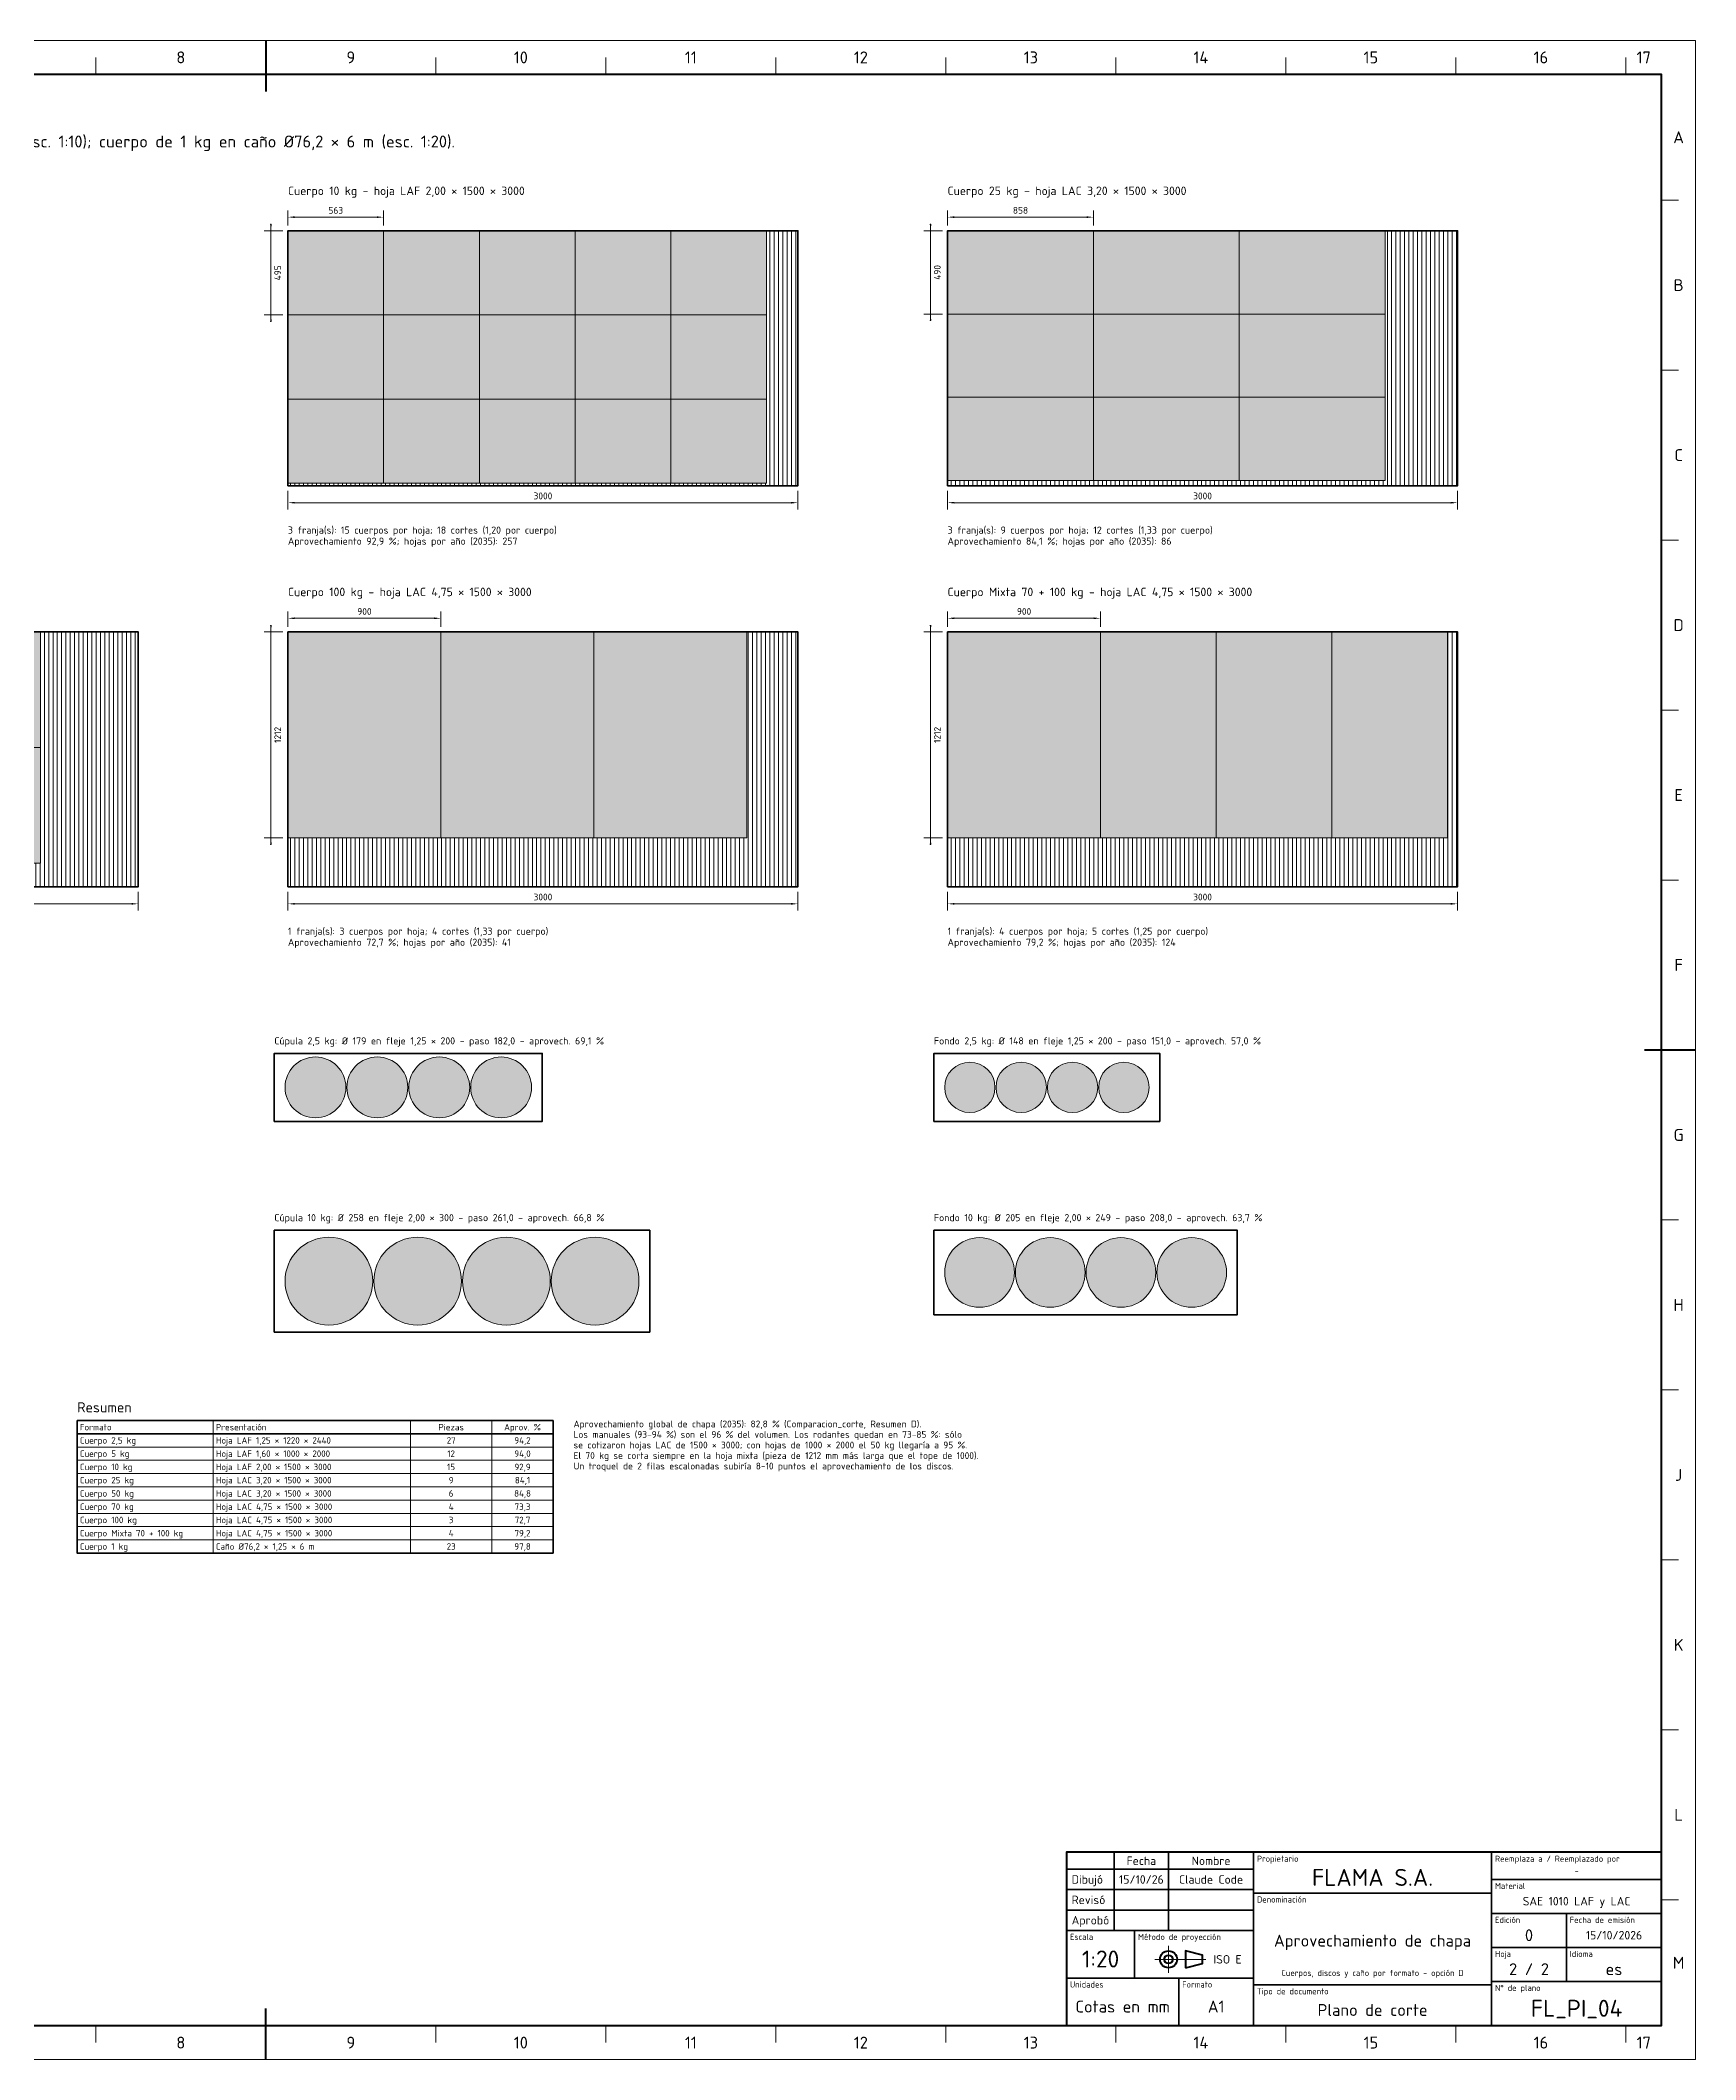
# Model space of a CAD drawing. Header units: millimetres. Extents: x 0 to 2430, y 0 to 841.
# Drawn here: x 1943 to 2430, y 0 to 594 of the extents above; entities that cross this region are included whole.
import ezdxf
from ezdxf.enums import TextEntityAlignment as Align

# ---------------------------------------------------------------- set-up
doc = ezdxf.new("R2010")
doc.units = ezdxf.units.MM
doc.linetypes.add('IRAM-F-TRAZO-PUNTO', pattern=[20, 15, -2, 1, -2])
for name, color, linetype, lineweight in [('01-VISIBLE', 7, 'CONTINUOUS', 70), ('03-EJE', 1, 'IRAM-F-TRAZO-PUNTO', 18), ('06-TEXTO', 7, 'CONTINUOUS', 25), ('07-RECUADRO', 7, 'CONTINUOUS', 70), ('08-FINA', 5, 'CONTINUOUS', 18), ('10-ROTULO', 7, 'CONTINUOUS', 35), ('11-TEXTO-ROTULO', 7, 'CONTINUOUS', 25), ('A-COTA', 7, 'CONTINUOUS', 18), ('A-EQUIPO-FINO', 8, 'CONTINUOUS', 13), ('A-RELLENO', 9, 'CONTINUOUS', 13), ('A-TEXTO', 7, 'CONTINUOUS', 18)]:
    doc.layers.add(name, color=color, linetype=linetype, lineweight=lineweight)
doc.layers.add('A-EQUIPO', color=30, linetype='CONTINUOUS', lineweight=35, true_color=0xe67800)
doc.styles.add('ISO3098', font='isocpeur.ttf')
doc.dimstyles.new('FLAMA-IRAM', dxfattribs={"dimtxt": 3.5, "dimasz": 3.5, "dimexe": 2, "dimexo": 1.5, "dimgap": 1, "dimtad": 1, "dimdec": 1, "dimtxsty": 'ISO3098', "dimblk": 'IRAM_FLECHA', "dimblk1": 'IRAM_FLECHA', "dimblk2": 'IRAM_FLECHA', "dimcen": 2.5, "dimclrd": 3, "dimclre": 3, "dimclrt": 3, "dimazin": 3, "dimtfac": 1, "dimtmove": 0, "dimatfit": 3, "dimlwd": 18, "dimlwe": 18})

# ---------------------------------------------------------------- blocks, each defined once
blk = doc.blocks.new('IRAM_FLECHA')
blk.add_solid([(0, 0), (-1, 0.125), (-1, -0.125)])

msp = doc.modelspace()

# ---------------------------------------------------------------- hatches: boundary and pattern name
at = {"layer": 'A-RELLENO', "true_color": 0xfdd6aa}
h = msp.add_hatch(color=7, dxfattribs=at)
h.dxf.hatch_style = 1
h.paths.add_polyline_path([(2016, 513.25), (2044.15, 513.25), (2044.15, 538), (2016, 538)])
h = msp.add_hatch(color=7, dxfattribs=at)
h.dxf.hatch_style = 1
h.paths.add_polyline_path([(2044.15, 513.25), (2072.3, 513.25), (2072.3, 538), (2044.15, 538)])
h = msp.add_hatch(color=7, dxfattribs=at)
h.dxf.hatch_style = 1
h.paths.add_polyline_path([(2072.3, 513.25), (2100.45, 513.25), (2100.45, 538), (2072.3, 538)])
h = msp.add_hatch(color=7, dxfattribs=at)
h.dxf.hatch_style = 1
h.paths.add_polyline_path([(2100.45, 513.25), (2128.6, 513.25), (2128.6, 538), (2100.45, 538)])
h = msp.add_hatch(color=7, dxfattribs=at)
h.dxf.hatch_style = 1
h.paths.add_polyline_path([(2128.6, 513.25), (2156.75, 513.25), (2156.75, 538), (2128.6, 538)])
at = {"layer": 'A-RELLENO'}
h = msp.add_hatch(dxfattribs=at)
h.set_pattern_fill('ANSI31', scale=0.4, angle=45)
h.paths.add_polyline_path([(2156.75, 463.75), (2166, 463.75), (2166, 538), (2156.75, 538)])
at = {"layer": 'A-RELLENO', "true_color": 0xfdd6aa}
h = msp.add_hatch(color=7, dxfattribs=at)
h.dxf.hatch_style = 1
h.paths.add_polyline_path([(2210, 513.5), (2252.9, 513.5), (2252.9, 538), (2210, 538)])
h = msp.add_hatch(color=7, dxfattribs=at)
h.dxf.hatch_style = 1
h.paths.add_polyline_path([(2252.9, 513.5), (2295.8, 513.5), (2295.8, 538), (2252.9, 538)])
h = msp.add_hatch(color=7, dxfattribs=at)
h.dxf.hatch_style = 1
h.paths.add_polyline_path([(2295.8, 513.5), (2338.7, 513.5), (2338.7, 538), (2295.8, 538)])
at = {"layer": 'A-RELLENO'}
h = msp.add_hatch(dxfattribs=at)
h.set_pattern_fill('ANSI31', scale=0.4, angle=45)
h.paths.add_polyline_path([(2338.7, 464.5), (2360, 464.5), (2360, 538), (2338.7, 538)])
at = {"layer": 'A-RELLENO', "true_color": 0xfdd6aa}
h = msp.add_hatch(color=7, dxfattribs=at)
h.dxf.hatch_style = 1
h.paths.add_polyline_path([(2016, 488.5), (2044.15, 488.5), (2044.15, 513.25), (2016, 513.25)])
h = msp.add_hatch(color=7, dxfattribs=at)
h.dxf.hatch_style = 1
h.paths.add_polyline_path([(2044.15, 488.5), (2072.3, 488.5), (2072.3, 513.25), (2044.15, 513.25)])
h = msp.add_hatch(color=7, dxfattribs=at)
h.dxf.hatch_style = 1
h.paths.add_polyline_path([(2072.3, 488.5), (2100.45, 488.5), (2100.45, 513.25), (2072.3, 513.25)])
h = msp.add_hatch(color=7, dxfattribs=at)
h.dxf.hatch_style = 1
h.paths.add_polyline_path([(2100.45, 488.5), (2128.6, 488.5), (2128.6, 513.25), (2100.45, 513.25)])
h = msp.add_hatch(color=7, dxfattribs=at)
h.dxf.hatch_style = 1
h.paths.add_polyline_path([(2128.6, 488.5), (2156.75, 488.5), (2156.75, 513.25), (2128.6, 513.25)])
h = msp.add_hatch(color=7, dxfattribs=at)
h.dxf.hatch_style = 1
h.paths.add_polyline_path([(2210, 489), (2252.9, 489), (2252.9, 513.5), (2210, 513.5)])
h = msp.add_hatch(color=7, dxfattribs=at)
h.dxf.hatch_style = 1
h.paths.add_polyline_path([(2252.9, 489), (2295.8, 489), (2295.8, 513.5), (2252.9, 513.5)])
h = msp.add_hatch(color=7, dxfattribs=at)
h.dxf.hatch_style = 1
h.paths.add_polyline_path([(2295.8, 489), (2338.7, 489), (2338.7, 513.5), (2295.8, 513.5)])
h = msp.add_hatch(color=7, dxfattribs=at)
h.dxf.hatch_style = 1
h.paths.add_polyline_path([(2016, 463.75), (2044.15, 463.75), (2044.15, 488.5), (2016, 488.5)])
h = msp.add_hatch(color=7, dxfattribs=at)
h.dxf.hatch_style = 1
h.paths.add_polyline_path([(2044.15, 463.75), (2072.3, 463.75), (2072.3, 488.5), (2044.15, 488.5)])
h = msp.add_hatch(color=7, dxfattribs=at)
h.dxf.hatch_style = 1
h.paths.add_polyline_path([(2072.3, 463.75), (2100.45, 463.75), (2100.45, 488.5), (2072.3, 488.5)])
h = msp.add_hatch(color=7, dxfattribs=at)
h.dxf.hatch_style = 1
h.paths.add_polyline_path([(2100.45, 463.75), (2128.6, 463.75), (2128.6, 488.5), (2100.45, 488.5)])
h = msp.add_hatch(color=7, dxfattribs=at)
h.dxf.hatch_style = 1
h.paths.add_polyline_path([(2128.6, 463.75), (2156.75, 463.75), (2156.75, 488.5), (2128.6, 488.5)])
h = msp.add_hatch(color=7, dxfattribs=at)
h.dxf.hatch_style = 1
h.paths.add_polyline_path([(2210, 464.5), (2252.9, 464.5), (2252.9, 489), (2210, 489)])
h = msp.add_hatch(color=7, dxfattribs=at)
h.dxf.hatch_style = 1
h.paths.add_polyline_path([(2252.9, 464.5), (2295.8, 464.5), (2295.8, 489), (2252.9, 489)])
h = msp.add_hatch(color=7, dxfattribs=at)
h.dxf.hatch_style = 1
h.paths.add_polyline_path([(2295.8, 464.5), (2338.7, 464.5), (2338.7, 489), (2295.8, 489)])
at = {"layer": 'A-RELLENO'}
h = msp.add_hatch(dxfattribs=at)
h.set_pattern_fill('ANSI31', scale=0.4, angle=45)
h.paths.add_polyline_path([(2016, 463), (2166, 463), (2166, 463.75), (2016, 463.75)])
h = msp.add_hatch(dxfattribs=at)
h.set_pattern_fill('ANSI31', scale=0.4, angle=45)
h.paths.add_polyline_path([(2210, 463), (2360, 463), (2360, 464.5), (2210, 464.5)])
at = {"layer": 'A-RELLENO', "true_color": 0xfdd6aa}
h = msp.add_hatch(color=7, dxfattribs=at)
h.dxf.hatch_style = 1
h.paths.add_polyline_path([(1882.6, 386), (1943.2, 386), (1943.2, 420), (1882.6, 420)])
at = {"layer": 'A-RELLENO'}
h = msp.add_hatch(dxfattribs=at)
h.set_pattern_fill('ANSI31', scale=0.4, angle=45)
h.paths.add_polyline_path([(1943.2, 352), (1972, 352), (1972, 420), (1943.2, 420)])
at = {"layer": 'A-RELLENO', "true_color": 0xfdd6aa}
h = msp.add_hatch(color=7, dxfattribs=at)
h.dxf.hatch_style = 1
h.paths.add_polyline_path([(2016, 359.4), (2061, 359.4), (2061, 420), (2016, 420)])
h = msp.add_hatch(color=7, dxfattribs=at)
h.dxf.hatch_style = 1
h.paths.add_polyline_path([(2061, 359.4), (2106, 359.4), (2106, 420), (2061, 420)])
h = msp.add_hatch(color=7, dxfattribs=at)
h.dxf.hatch_style = 1
h.paths.add_polyline_path([(2106, 359.4), (2151, 359.4), (2151, 420), (2106, 420)])
at = {"layer": 'A-RELLENO'}
h = msp.add_hatch(dxfattribs=at)
h.set_pattern_fill('ANSI31', scale=0.4, angle=45)
h.paths.add_polyline_path([(2151, 359.4), (2166, 359.4), (2166, 420), (2151, 420)])
at = {"layer": 'A-RELLENO', "true_color": 0xfdd6aa}
h = msp.add_hatch(color=7, dxfattribs=at)
h.dxf.hatch_style = 1
h.paths.add_polyline_path([(2210, 359.4), (2255, 359.4), (2255, 420), (2210, 420)])
h = msp.add_hatch(color=7, dxfattribs=at)
h.dxf.hatch_style = 1
h.paths.add_polyline_path([(2255, 359.4), (2289, 359.4), (2289, 420), (2255, 420)])
h = msp.add_hatch(color=7, dxfattribs=at)
h.dxf.hatch_style = 1
h.paths.add_polyline_path([(2289, 359.4), (2323, 359.4), (2323, 420), (2289, 420)])
h = msp.add_hatch(color=7, dxfattribs=at)
h.dxf.hatch_style = 1
h.paths.add_polyline_path([(2323, 359.4), (2357, 359.4), (2357, 420), (2323, 420)])
at = {"layer": 'A-RELLENO'}
h = msp.add_hatch(dxfattribs=at)
h.set_pattern_fill('ANSI31', scale=0.4, angle=45)
h.paths.add_polyline_path([(2357, 359.4), (2360, 359.4), (2360, 420), (2357, 420)])
at = {"layer": 'A-RELLENO', "true_color": 0xfdd6aa}
h = msp.add_hatch(color=7, dxfattribs=at)
h.dxf.hatch_style = 1
h.paths.add_polyline_path([(1882.6, 352), (1943.2, 352), (1943.2, 386), (1882.6, 386)])
at = {"layer": 'A-RELLENO'}
h = msp.add_hatch(dxfattribs=at)
h.set_pattern_fill('ANSI31', scale=0.4, angle=45)
h.paths.add_polyline_path([(2016, 345), (2166, 345), (2166, 359.4), (2016, 359.4)])
h = msp.add_hatch(dxfattribs=at)
h.set_pattern_fill('ANSI31', scale=0.4, angle=45)
h.paths.add_polyline_path([(2210, 345), (2360, 345), (2360, 359.4), (2210, 359.4)])
h = msp.add_hatch(dxfattribs=at)
h.set_pattern_fill('ANSI31', scale=0.4, angle=45)
h.paths.add_polyline_path([(1822, 345), (1972, 345), (1972, 352), (1822, 352)])
at = {"layer": 'A-RELLENO', "true_color": 0xfdd6aa}
h = msp.add_hatch(color=7, dxfattribs=at)
h.dxf.hatch_style = 1
h.paths.add_polyline_path([(2033.05, 286), (2032.745, 288.3164), (2031.8509, 290.475), (2030.4286, 292.3286), (2028.575, 293.7509), (2026.4164, 294.645), (2024.1, 294.95), (2021.7835, 294.645), (2019.625, 293.7509), (2017.7714, 292.3286), (2016.349, 290.475), (2015.4549, 288.3164), (2015.15, 285.9999), (2015.455, 283.6835), (2016.3491, 281.5249), (2017.7715, 279.6713), (2019.6251, 278.249), (2021.7837, 277.3549), (2024.1001, 277.05), (2026.4165, 277.355), (2028.5751, 278.2491), (2030.4287, 279.6715), (2031.851, 281.5251), (2032.7451, 283.6837)])
h = msp.add_hatch(color=7, dxfattribs=at)
h.dxf.hatch_style = 1
h.paths.add_polyline_path([(2051.25, 286), (2050.945, 288.3164), (2050.0509, 290.475), (2048.6286, 292.3286), (2046.775, 293.7509), (2044.6164, 294.645), (2042.3, 294.95), (2039.9835, 294.645), (2037.825, 293.7509), (2035.9714, 292.3286), (2034.549, 290.475), (2033.6549, 288.3164), (2033.35, 285.9999), (2033.655, 283.6835), (2034.5491, 281.5249), (2035.9715, 279.6713), (2037.8251, 278.249), (2039.9837, 277.3549), (2042.3001, 277.05), (2044.6165, 277.355), (2046.7751, 278.2491), (2048.6287, 279.6715), (2050.051, 281.5251), (2050.9451, 283.6837)])
h = msp.add_hatch(color=7, dxfattribs=at)
h.dxf.hatch_style = 1
h.paths.add_polyline_path([(2069.45, 286), (2069.145, 288.3164), (2068.2509, 290.475), (2066.8286, 292.3286), (2064.975, 293.7509), (2062.8164, 294.645), (2060.5, 294.95), (2058.1835, 294.645), (2056.025, 293.7509), (2054.1714, 292.3286), (2052.749, 290.475), (2051.8549, 288.3164), (2051.55, 285.9999), (2051.855, 283.6835), (2052.7491, 281.5249), (2054.1715, 279.6713), (2056.0251, 278.249), (2058.1837, 277.3549), (2060.5001, 277.05), (2062.8165, 277.355), (2064.9751, 278.2491), (2066.8287, 279.6715), (2068.251, 281.5251), (2069.1451, 283.6837)])
h = msp.add_hatch(color=7, dxfattribs=at)
h.dxf.hatch_style = 1
h.paths.add_polyline_path([(2087.65, 286), (2087.345, 288.3164), (2086.4509, 290.475), (2085.0286, 292.3286), (2083.175, 293.7509), (2081.0164, 294.645), (2078.7, 294.95), (2076.3835, 294.645), (2074.225, 293.7509), (2072.3714, 292.3286), (2070.949, 290.475), (2070.0549, 288.3164), (2069.75, 285.9999), (2070.055, 283.6835), (2070.9491, 281.5249), (2072.3715, 279.6713), (2074.2251, 278.249), (2076.3837, 277.3549), (2078.7001, 277.05), (2081.0165, 277.355), (2083.1751, 278.2491), (2085.0287, 279.6715), (2086.451, 281.5251), (2087.3451, 283.6837)])
h = msp.add_hatch(color=7, dxfattribs=at)
h.dxf.hatch_style = 1
h.paths.add_polyline_path([(2223.95, 286), (2223.6978, 287.9153), (2222.9586, 289.7), (2221.7826, 291.2326), (2220.25, 292.4086), (2218.4652, 293.1479), (2216.55, 293.4), (2214.6347, 293.1478), (2212.85, 292.4086), (2211.3174, 291.2326), (2210.1414, 289.7), (2209.4021, 287.9152), (2209.15, 285.9999), (2209.4022, 284.0847), (2210.1414, 282.2999), (2211.3175, 280.7674), (2212.8501, 279.5914), (2214.6348, 278.8521), (2216.5501, 278.6), (2218.4653, 278.8522), (2220.2501, 279.5915), (2221.7827, 280.7675), (2222.9586, 282.3001), (2223.6979, 284.0848)])
h = msp.add_hatch(color=7, dxfattribs=at)
h.dxf.hatch_style = 1
h.paths.add_polyline_path([(2239.05, 286), (2238.7978, 287.9153), (2238.0586, 289.7), (2236.8826, 291.2326), (2235.35, 292.4086), (2233.5652, 293.1479), (2231.65, 293.4), (2229.7347, 293.1478), (2227.95, 292.4086), (2226.4174, 291.2326), (2225.2414, 289.7), (2224.5021, 287.9152), (2224.25, 285.9999), (2224.5022, 284.0847), (2225.2414, 282.2999), (2226.4175, 280.7674), (2227.9501, 279.5914), (2229.7348, 278.8521), (2231.6501, 278.6), (2233.5653, 278.8522), (2235.3501, 279.5915), (2236.8827, 280.7675), (2238.0586, 282.3001), (2238.7979, 284.0848)])
h = msp.add_hatch(color=7, dxfattribs=at)
h.dxf.hatch_style = 1
h.paths.add_polyline_path([(2254.15, 286), (2253.8978, 287.9153), (2253.1586, 289.7), (2251.9826, 291.2326), (2250.45, 292.4086), (2248.6652, 293.1479), (2246.75, 293.4), (2244.8347, 293.1478), (2243.05, 292.4086), (2241.5174, 291.2326), (2240.3414, 289.7), (2239.6021, 287.9152), (2239.35, 285.9999), (2239.6022, 284.0847), (2240.3414, 282.2999), (2241.5175, 280.7674), (2243.0501, 279.5914), (2244.8348, 278.8521), (2246.7501, 278.6), (2248.6653, 278.8522), (2250.4501, 279.5915), (2251.9827, 280.7675), (2253.1586, 282.3001), (2253.8979, 284.0848)])
h = msp.add_hatch(color=7, dxfattribs=at)
h.dxf.hatch_style = 1
h.paths.add_polyline_path([(2269.25, 286), (2268.9978, 287.9153), (2268.2586, 289.7), (2267.0826, 291.2326), (2265.55, 292.4086), (2263.7652, 293.1479), (2261.85, 293.4), (2259.9347, 293.1478), (2258.15, 292.4086), (2256.6174, 291.2326), (2255.4414, 289.7), (2254.7021, 287.9152), (2254.45, 285.9999), (2254.7022, 284.0847), (2255.4414, 282.2999), (2256.6175, 280.7674), (2258.1501, 279.5914), (2259.9348, 278.8521), (2261.8501, 278.6), (2263.7653, 278.8522), (2265.5501, 279.5915), (2267.0827, 280.7675), (2268.2586, 282.3001), (2268.9979, 284.0848)])
h = msp.add_hatch(color=7, dxfattribs=at)
h.dxf.hatch_style = 1
h.paths.add_polyline_path([(2040.95, 229), (2040.5104, 232.3388), (2039.2217, 235.45), (2037.1717, 238.1217), (2034.5, 240.1717), (2031.3887, 241.4605), (2028.05, 241.9), (2024.7112, 241.4604), (2021.5999, 240.1717), (2018.9283, 238.1216), (2016.8782, 235.4499), (2015.5895, 232.3387), (2015.15, 228.9999), (2015.5896, 225.6611), (2016.8783, 222.5499), (2018.9284, 219.8782), (2021.6001, 217.8282), (2024.7114, 216.5395), (2028.0501, 216.1), (2031.3889, 216.5396), (2034.5001, 217.8284), (2037.1718, 219.8784), (2039.2218, 222.5502), (2040.5105, 225.6614)])
h = msp.add_hatch(color=7, dxfattribs=at)
h.dxf.hatch_style = 1
h.paths.add_polyline_path([(2067.05, 229), (2066.6104, 232.3388), (2065.3217, 235.45), (2063.2717, 238.1217), (2060.6, 240.1717), (2057.4887, 241.4605), (2054.15, 241.9), (2050.8112, 241.4604), (2047.6999, 240.1717), (2045.0283, 238.1216), (2042.9782, 235.4499), (2041.6895, 232.3387), (2041.25, 228.9999), (2041.6896, 225.6611), (2042.9783, 222.5499), (2045.0284, 219.8782), (2047.7001, 217.8282), (2050.8114, 216.5395), (2054.1501, 216.1), (2057.4889, 216.5396), (2060.6001, 217.8284), (2063.2718, 219.8784), (2065.3218, 222.5502), (2066.6105, 225.6614)])
h = msp.add_hatch(color=7, dxfattribs=at)
h.dxf.hatch_style = 1
h.paths.add_polyline_path([(2093.15, 229), (2092.7104, 232.3388), (2091.4217, 235.45), (2089.3717, 238.1217), (2086.7, 240.1717), (2083.5887, 241.4605), (2080.25, 241.9), (2076.9112, 241.4604), (2073.7999, 240.1717), (2071.1283, 238.1216), (2069.0782, 235.4499), (2067.7895, 232.3387), (2067.35, 228.9999), (2067.7896, 225.6611), (2069.0783, 222.5499), (2071.1284, 219.8782), (2073.8001, 217.8282), (2076.9114, 216.5395), (2080.2501, 216.1), (2083.5889, 216.5396), (2086.7001, 217.8284), (2089.3718, 219.8784), (2091.4218, 222.5502), (2092.7105, 225.6614)])
h = msp.add_hatch(color=7, dxfattribs=at)
h.dxf.hatch_style = 1
h.paths.add_polyline_path([(2119.25, 229), (2118.8104, 232.3388), (2117.5217, 235.45), (2115.4717, 238.1217), (2112.8, 240.1717), (2109.6887, 241.4605), (2106.35, 241.9), (2103.0112, 241.4604), (2099.8999, 240.1717), (2097.2283, 238.1216), (2095.1782, 235.4499), (2093.8895, 232.3387), (2093.45, 228.9999), (2093.8896, 225.6611), (2095.1783, 222.5499), (2097.2284, 219.8782), (2099.9001, 217.8282), (2103.0114, 216.5395), (2106.3501, 216.1), (2109.6889, 216.5396), (2112.8001, 217.8284), (2115.4718, 219.8784), (2117.5218, 222.5502), (2118.8105, 225.6614)])
h = msp.add_hatch(color=7, dxfattribs=at)
h.dxf.hatch_style = 1
h.paths.add_polyline_path([(2229.65, 231.55), (2229.3007, 234.2029), (2228.2768, 236.675), (2226.6478, 238.7979), (2224.525, 240.4268), (2222.0529, 241.4507), (2219.4, 241.8), (2216.7471, 241.4507), (2214.275, 240.4267), (2212.1521, 238.7978), (2210.5232, 236.6749), (2209.4992, 234.2028), (2209.15, 231.5499), (2209.4993, 228.897), (2210.5233, 226.4249), (2212.1522, 224.3021), (2214.2751, 222.6732), (2216.7472, 221.6492), (2219.4001, 221.3), (2222.053, 221.6493), (2224.5251, 222.6733), (2226.6479, 224.3022), (2228.2768, 226.4251), (2229.3008, 228.8972)])
h = msp.add_hatch(color=7, dxfattribs=at)
h.dxf.hatch_style = 1
h.paths.add_polyline_path([(2250.45, 231.55), (2250.1007, 234.2029), (2249.0768, 236.675), (2247.4478, 238.7979), (2245.325, 240.4268), (2242.8529, 241.4507), (2240.2, 241.8), (2237.5471, 241.4507), (2235.075, 240.4267), (2232.9521, 238.7978), (2231.3232, 236.6749), (2230.2992, 234.2028), (2229.95, 231.5499), (2230.2993, 228.897), (2231.3233, 226.4249), (2232.9522, 224.3021), (2235.0751, 222.6732), (2237.5472, 221.6492), (2240.2001, 221.3), (2242.853, 221.6493), (2245.3251, 222.6733), (2247.4479, 224.3022), (2249.0768, 226.4251), (2250.1008, 228.8972)])
h = msp.add_hatch(color=7, dxfattribs=at)
h.dxf.hatch_style = 1
h.paths.add_polyline_path([(2271.25, 231.55), (2270.9007, 234.2029), (2269.8768, 236.675), (2268.2478, 238.7979), (2266.125, 240.4268), (2263.6529, 241.4507), (2261, 241.8), (2258.3471, 241.4507), (2255.875, 240.4267), (2253.7521, 238.7978), (2252.1232, 236.6749), (2251.0992, 234.2028), (2250.75, 231.5499), (2251.0993, 228.897), (2252.1233, 226.4249), (2253.7522, 224.3021), (2255.8751, 222.6732), (2258.3472, 221.6492), (2261.0001, 221.3), (2263.653, 221.6493), (2266.1251, 222.6733), (2268.2479, 224.3022), (2269.8768, 226.4251), (2270.9008, 228.8972)])
h = msp.add_hatch(color=7, dxfattribs=at)
h.dxf.hatch_style = 1
h.paths.add_polyline_path([(2292.05, 231.55), (2291.7007, 234.2029), (2290.6768, 236.675), (2289.0478, 238.7979), (2286.925, 240.4268), (2284.4529, 241.4507), (2281.8, 241.8), (2279.1471, 241.4507), (2276.675, 240.4267), (2274.5521, 238.7978), (2272.9232, 236.6749), (2271.8992, 234.2028), (2271.55, 231.5499), (2271.8993, 228.897), (2272.9233, 226.4249), (2274.5522, 224.3021), (2276.6751, 222.6732), (2279.1472, 221.6492), (2281.8001, 221.3), (2284.453, 221.6493), (2286.9251, 222.6733), (2289.0479, 224.3022), (2290.6768, 226.4251), (2291.7008, 228.8972)])

# ---------------------------------------------------------------- linework, layer by layer
at = {"layer": '01-VISIBLE'}
msp.add_lwpolyline([(2280, 27), (2285, 28.25), (2285, 30.75), (2280, 32)], close=True, dxfattribs=at)
for radius in [2.5, 1.25]:
    msp.add_circle((2275, 29.5), radius, dxfattribs=at)
at = {"layer": '03-EJE'}
for p, q in [((2275, 25.5), (2275, 33.5)), ((2271, 29.5), (2286.5, 29.5))]:
    msp.add_line(p, q, dxfattribs=at)
at = {"layer": '07-RECUADRO'}
for p, q in [((2009.5, 594), (2009.5, 579)), ((2430, 297), (2415, 297)), ((2009.5, 0), (2009.5, 15))]:
    msp.add_line(p, q, dxfattribs=at)
for points in [[(1614, 10), (2420, 10), (2420, 584), (1614, 584)], [(2245, 10), (2420, 10), (2420, 61), (2245, 61)]]:
    msp.add_lwpolyline(points, close=True, dxfattribs=at)
at = {"layer": '08-FINA'}
for p, q in [((1959.5, 584), (1959.5, 589)), ((2059.5, 584), (2059.5, 589)), ((2109.5, 584), (2109.5, 589)), ((2159.5, 584), (2159.5, 589)), ((2209.5, 584), (2209.5, 589)), ((2259.5, 584), (2259.5, 589)), ((2309.5, 584), (2309.5, 589)), ((2359.5, 584), (2359.5, 589)), ((2409.5, 584), (2409.5, 589)), ((2420, 547), (2425, 547)), ((2420, 497), (2425, 497)), ((2420, 447), (2425, 447)), ((2420, 397), (2425, 397)), ((2420, 347), (2425, 347)), ((2420, 247), (2425, 247)), ((2420, 197), (2425, 197)), ((2420, 147), (2425, 147)), ((2420, 97), (2425, 97)), ((2420, 47), (2425, 47)), ((1959.5, 10), (1959.5, 5)), ((2059.5, 10), (2059.5, 5)), ((2109.5, 10), (2109.5, 5)), ((2159.5, 10), (2159.5, 5)), ((2209.5, 10), (2209.5, 5)), ((2259.5, 10), (2259.5, 5)), ((2309.5, 10), (2309.5, 5)), ((2359.5, 10), (2359.5, 5)), ((2409.5, 10), (2409.5, 5))]:
    msp.add_line(p, q, dxfattribs=at)
msp.add_lwpolyline([(1589, 0), (2430, 0), (2430, 594), (1589, 594)], close=True, dxfattribs=at)
at = {"layer": '10-ROTULO'}
for points in [[(2245, 56), (2259, 56), (2259, 61), (2245, 61)], [(2259, 56), (2275, 56), (2275, 61), (2259, 61)], [(2275, 56), (2300, 56), (2300, 61), (2275, 61)], [(2300, 49), (2370, 49), (2370, 61), (2300, 61)], [(2370, 53), (2420, 53), (2420, 61), (2370, 61)], [(2245, 50), (2259, 50), (2259, 56), (2245, 56)], [(2259, 50), (2275, 50), (2275, 56), (2259, 56)], [(2275, 50), (2300, 50), (2300, 56), (2275, 56)], [(2245, 44), (2259, 44), (2259, 50), (2245, 50)], [(2259, 44), (2275, 44), (2275, 50), (2259, 50)], [(2275, 44), (2300, 44), (2300, 50), (2275, 50)], [(2300, 22), (2370, 22), (2370, 49), (2300, 49)], [(2370, 43), (2420, 43), (2420, 53), (2370, 53)], [(2245, 38), (2259, 38), (2259, 44), (2245, 44)], [(2259, 38), (2275, 38), (2275, 44), (2259, 44)], [(2275, 38), (2300, 38), (2300, 44), (2275, 44)], [(2370, 33), (2392, 33), (2392, 43), (2370, 43)], [(2392, 33), (2420, 33), (2420, 43), (2392, 43)], [(2245, 24), (2265, 24), (2265, 38), (2245, 38)], [(2265, 24), (2300, 24), (2300, 38), (2265, 38)], [(2370, 23), (2392, 23), (2392, 33), (2370, 33)], [(2392, 23), (2420, 23), (2420, 33), (2392, 33)], [(2245, 10), (2278, 10), (2278, 24), (2245, 24)], [(2278, 10), (2300, 10), (2300, 24), (2278, 24)], [(2300, 10), (2370, 10), (2370, 22), (2300, 22)], [(2370, 10), (2420, 10), (2420, 23), (2370, 23)]]:
    msp.add_lwpolyline(points, close=True, dxfattribs=at)
at = {"layer": 'A-COTA', "lineweight": 13}
for p, q in [((1994, 188), (1994, 149)), ((2052, 188), (2052, 149)), ((2076, 188), (2076, 149)), ((1954, 180.2), (2094, 180.2)), ((1954, 176.3), (2094, 176.3)), ((1954, 172.4), (2094, 172.4)), ((1954, 168.5), (2094, 168.5)), ((1954, 164.6), (2094, 164.6)), ((1954, 160.7), (2094, 160.7)), ((1954, 156.8), (2094, 156.8)), ((1954, 152.9), (2094, 152.9))]:
    msp.add_line(p, q, dxfattribs=at)
at = {"layer": 'A-COTA', "lineweight": 35}
msp.add_line((1954, 184.1), (2094, 184.1), dxfattribs=at)
msp.add_lwpolyline([(1954, 188), (2094, 188), (2094, 149), (1954, 149)], close=True, dxfattribs=at)
at = {"layer": 'A-EQUIPO'}
for points in [[(2016, 463), (2166, 463), (2166, 538), (2016, 538)], [(2210, 463), (2360, 463), (2360, 538), (2210, 538)], [(1822, 345), (1972, 345), (1972, 420), (1822, 420)], [(2016, 345), (2166, 345), (2166, 420), (2016, 420)], [(2210, 345), (2360, 345), (2360, 420), (2210, 420)], [(2012, 276), (2090.8, 276), (2090.8, 296), (2012, 296)], [(2206, 276), (2272.4, 276), (2272.4, 296), (2206, 296)], [(2012, 214), (2122.4, 214), (2122.4, 244), (2012, 244)], [(2206, 219.1), (2295.2, 219.1), (2295.2, 244), (2206, 244)]]:
    msp.add_lwpolyline(points, close=True, dxfattribs=at)
at = {"layer": 'A-EQUIPO-FINO'}
for points in [[(2016, 513.25), (2044.15, 513.25), (2044.15, 538), (2016, 538)], [(2044.15, 513.25), (2072.3, 513.25), (2072.3, 538), (2044.15, 538)], [(2072.3, 513.25), (2100.45, 513.25), (2100.45, 538), (2072.3, 538)], [(2100.45, 513.25), (2128.6, 513.25), (2128.6, 538), (2100.45, 538)], [(2128.6, 513.25), (2156.75, 513.25), (2156.75, 538), (2128.6, 538)], [(2210, 513.5), (2252.9, 513.5), (2252.9, 538), (2210, 538)], [(2252.9, 513.5), (2295.8, 513.5), (2295.8, 538), (2252.9, 538)], [(2295.8, 513.5), (2338.7, 513.5), (2338.7, 538), (2295.8, 538)], [(2016, 488.5), (2044.15, 488.5), (2044.15, 513.25), (2016, 513.25)], [(2044.15, 488.5), (2072.3, 488.5), (2072.3, 513.25), (2044.15, 513.25)], [(2072.3, 488.5), (2100.45, 488.5), (2100.45, 513.25), (2072.3, 513.25)], [(2100.45, 488.5), (2128.6, 488.5), (2128.6, 513.25), (2100.45, 513.25)], [(2128.6, 488.5), (2156.75, 488.5), (2156.75, 513.25), (2128.6, 513.25)], [(2210, 489), (2252.9, 489), (2252.9, 513.5), (2210, 513.5)], [(2252.9, 489), (2295.8, 489), (2295.8, 513.5), (2252.9, 513.5)], [(2295.8, 489), (2338.7, 489), (2338.7, 513.5), (2295.8, 513.5)], [(2016, 463.75), (2044.15, 463.75), (2044.15, 488.5), (2016, 488.5)], [(2044.15, 463.75), (2072.3, 463.75), (2072.3, 488.5), (2044.15, 488.5)], [(2072.3, 463.75), (2100.45, 463.75), (2100.45, 488.5), (2072.3, 488.5)], [(2100.45, 463.75), (2128.6, 463.75), (2128.6, 488.5), (2100.45, 488.5)], [(2128.6, 463.75), (2156.75, 463.75), (2156.75, 488.5), (2128.6, 488.5)], [(2210, 464.5), (2252.9, 464.5), (2252.9, 489), (2210, 489)], [(2252.9, 464.5), (2295.8, 464.5), (2295.8, 489), (2252.9, 489)], [(2295.8, 464.5), (2338.7, 464.5), (2338.7, 489), (2295.8, 489)], [(1882.6, 386), (1943.2, 386), (1943.2, 420), (1882.6, 420)], [(2016, 359.4), (2061, 359.4), (2061, 420), (2016, 420)], [(2061, 359.4), (2106, 359.4), (2106, 420), (2061, 420)], [(2106, 359.4), (2151, 359.4), (2151, 420), (2106, 420)], [(2210, 359.4), (2255, 359.4), (2255, 420), (2210, 420)], [(2255, 359.4), (2289, 359.4), (2289, 420), (2255, 420)], [(2289, 359.4), (2323, 359.4), (2323, 420), (2289, 420)], [(2323, 359.4), (2357, 359.4), (2357, 420), (2323, 420)], [(1882.6, 352), (1943.2, 352), (1943.2, 386), (1882.6, 386)]]:
    msp.add_lwpolyline(points, close=True, dxfattribs=at)
for centre, radius in [((2024.1, 286), 8.95), ((2042.3, 286), 8.95), ((2060.5, 286), 8.95), ((2078.7, 286), 8.95), ((2216.55, 286), 7.4), ((2231.65, 286), 7.4), ((2246.75, 286), 7.4), ((2261.85, 286), 7.4), ((2028.05, 229), 12.9), ((2054.15, 229), 12.9), ((2080.25, 229), 12.9), ((2106.35, 229), 12.9), ((2219.4, 231.55), 10.25), ((2240.2, 231.55), 10.25), ((2261, 231.55), 10.25), ((2281.8, 231.55), 10.25)]:
    msp.add_circle(centre, radius, dxfattribs=at)

# ---------------------------------------------------------------- texts
at = {"layer": '06-TEXTO', "style": 'ISO3098'}
for s, p in [('8', (1984.5, 589)), ('9', (2034.5, 589)), ('10', (2084.5, 589)), ('11', (2134.5, 589)), ('12', (2184.5, 589)), ('13', (2234.5, 589)), ('14', (2284.5, 589)), ('15', (2334.5, 589)), ('16', (2384.5, 589)), ('17', (2414.75, 589)), ('A', (2425, 565.5)), ('B', (2425, 522)), ('C', (2425, 472)), ('D', (2425, 422)), ('E', (2425, 372)), ('F', (2425, 322)), ('G', (2425, 272)), ('H', (2425, 222)), ('J', (2425, 172)), ('K', (2425, 122)), ('L', (2425, 72)), ('M', (2425, 28.5)), ('8', (1984.5, 5)), ('9', (2034.5, 5)), ('10', (2084.5, 5)), ('11', (2134.5, 5)), ('12', (2184.5, 5)), ('13', (2234.5, 5)), ('14', (2284.5, 5)), ('15', (2334.5, 5)), ('16', (2384.5, 5)), ('17', (2414.75, 5))]:
    msp.add_text(s, height=3.5, dxfattribs=at).set_placement(p, align=Align.MIDDLE_CENTER)
at = {"layer": '11-TEXTO-ROTULO', "style": 'ISO3098'}
for s, height, p in [('Fecha', 2.5, (2267, 58.5)), ('Nombre', 2.5, (2287.5, 58.5)), ('15/10/26', 2.5, (2267, 53)), ('Claude Code', 2.5, (2287.5, 53)), ('FLAMA S.A.', 5, (2335, 53.6)), ('-', 1.8, (2395, 55.6)), ('SAE 1010 LAF y LAC', 2.5, (2395, 46.6)), ('Aprovechamiento de chapa', 3.5, (2335, 35)), ('0', 3.5, (2381, 36.6)), ('15/10/2026', 2.5, (2406, 36.6)), ('1:20', 5, (2255, 29.6)), ('Cuerpos, discos y caño por formato - opción D', 1.8, (2335, 25.5)), ('2 / 2', 3.5, (2381, 26.6)), ('es', 3.5, (2406, 26.6)), ('Cotas en mm', 3.5, (2261.5, 15.6)), ('A1', 3.5, (2289, 15.6)), ('Plano de corte', 3.5, (2335, 14.6)), ('FL_PI_04', 5, (2395, 15.1))]:
    msp.add_text(s, height=height, dxfattribs=at).set_placement(p, align=Align.MIDDLE_CENTER)
for s, p in [('Propietario', (2301, 60)), ('Reemplaza a / Reemplazado por', (2371, 60)), ('Denominación', (2301, 48)), ('Material', (2371, 52)), ('Edición', (2371, 42)), ('Fecha de emisión', (2393, 42)), ('Escala', (2246, 37)), ('Método de proyección', (2266, 37)), ('Hoja', (2371, 32)), ('Idioma', (2393, 32)), ('Unidades', (2246, 23)), ('Formato', (2279, 23)), ('Tipo de documento', (2301, 21)), ('N° de plano', (2371, 22))]:
    msp.add_text(s, height=1.8, dxfattribs=at).set_placement(p, align=Align.TOP_LEFT)
for s, p in [('Dibujó', (2246.5, 53)), ('Revisó', (2246.5, 47)), ('Aprobó', (2246.5, 41))]:
    msp.add_text(s, height=2.5, dxfattribs=at).set_placement(p, align=Align.MIDDLE_LEFT)
msp.add_text('ISO E', height=2.5, dxfattribs=at).set_placement((2296.5, 29.5), align=Align.MIDDLE_RIGHT)
at = {"layer": 'A-TEXTO', "style": 'ISO3098'}
for s, height, p in [('Cuerpos 2,5-100 kg en hojas estándar cortadas en guillotina 8 × 3200 (esc. 1:20); cúpulas y fondos en fleje a medida con troquel de una fila (esc. 1:10); cuerpo de 1 kg en caño Ø76,2 × 6 m (esc. 1:20).', 3.5, (1622, 566)), ('Cuerpo 10 kg - hoja LAF 2,00 × 1500 × 3000', 2.5, (2016, 551)), ('Cuerpo 25 kg - hoja LAC 3,20 × 1500 × 3000', 2.5, (2210, 551)), ('3 franja(s): 15 cuerpos por hoja; 18 cortes (1,20 por cuerpo)', 2.1, (2016, 451)), ('Aprovechamiento 92,9 %; hojas por año (2035): 257', 2.1, (2016, 447.745)), ('3 franja(s): 9 cuerpos por hoja; 12 cortes (1,33 por cuerpo)', 2.1, (2210, 451)), ('Aprovechamiento 84,1 %; hojas por año (2035): 86', 2.1, (2210, 447.745)), ('Cuerpo 100 kg - hoja LAC 4,75 × 1500 × 3000', 2.5, (2016, 433)), ('Cuerpo Mixta 70 + 100 kg - hoja LAC 4,75 × 1500 × 3000', 2.5, (2210, 433)), ('1 franja(s): 3 cuerpos por hoja; 4 cortes (1,33 por cuerpo)', 2.1, (2016, 333)), ('1 franja(s): 4 cuerpos por hoja; 5 cortes (1,25 por cuerpo)', 2.1, (2210, 333)), ('Aprovechamiento 72,7 %; hojas por año (2035): 41', 2.1, (2016, 329.745)), ('Aprovechamiento 79,2 %; hojas por año (2035): 124', 2.1, (2210, 329.745)), ('Aprovechamiento global de chapa (2035): 82,8 % (Comparacion_corte, Resumen D).', 2, (2100, 188)), ('Los manuales (93-94 %) son el 96 % del volumen. Los rodantes quedan en 73-85 %: sólo', 2, (2100, 184.9)), ('se cotizaron hojas LAC de 1500 × 3000; con hojas de 1000 × 2000 el 50 kg llegaría a 95 %.', 2, (2100, 181.8)), ('El 70 kg se corta siempre en la hoja mixta (pieza de 1212 mm más larga que el tope de 1000).', 2, (2100, 178.7)), ('Un troquel de 2 filas escalonadas subiría 8-10 puntos el aprovechamiento de los discos.', 2, (2100, 175.6))]:
    msp.add_text(s, height=height, dxfattribs=at).set_placement(p, align=Align.TOP_LEFT)
for s, height, p in [('Cúpula 2,5 kg: Ø 179 en fleje 1,25 × 200 - paso 182,0 - aprovech. 69,1 %', 2.1, (2012, 298)), ('Fondo 2,5 kg: Ø 148 en fleje 1,25 × 200 - paso 151,0 - aprovech. 57,0 %', 2.1, (2206, 298)), ('Cúpula 10 kg: Ø 258 en fleje 2,00 × 300 - paso 261,0 - aprovech. 66,8 %', 2.1, (2012, 246)), ('Fondo 10 kg: Ø 205 en fleje 2,00 × 249 - paso 208,0 - aprovech. 63,7 %', 2.1, (2206, 246)), ('Resumen', 3, (1954, 189.5))]:
    msp.add_text(s, height=height, dxfattribs=at).set_placement(p, align=Align.BOTTOM_LEFT)
for s, p in [('Formato', (1954.8, 186.05)), ('Presentación', (1994.8, 186.05)), ('Cuerpo 2,5 kg', (1954.8, 182.15)), ('Cuerpo 5 kg', (1954.8, 178.25)), ('Hoja LAF 1,25 × 1220 × 2440', (1994.8, 182.15)), ('Hoja LAF 1,60 × 1000 × 2000', (1994.8, 178.25)), ('Cuerpo 10 kg', (1954.8, 174.35)), ('Hoja LAF 2,00 × 1500 × 3000', (1994.8, 174.35)), ('Cuerpo 25 kg', (1954.8, 170.45)), ('Cuerpo 50 kg', (1954.8, 166.55)), ('Hoja LAC 3,20 × 1500 × 3000', (1994.8, 170.45)), ('Hoja LAC 3,20 × 1500 × 3000', (1994.8, 166.55)), ('Cuerpo 70 kg', (1954.8, 162.65)), ('Hoja LAC 4,75 × 1500 × 3000', (1994.8, 162.65)), ('Cuerpo 100 kg', (1954.8, 158.75)), ('Cuerpo Mixta 70 + 100 kg', (1954.8, 154.85)), ('Hoja LAC 4,75 × 1500 × 3000', (1994.8, 158.75)), ('Hoja LAC 4,75 × 1500 × 3000', (1994.8, 154.85)), ('Cuerpo 1 kg', (1954.8, 150.95)), ('Caño Ø76,2 × 1,25 × 6 m', (1994.8, 150.95))]:
    msp.add_text(s, height=1.9, dxfattribs=at).set_placement(p, align=Align.MIDDLE_LEFT)
for s, p in [('Piezas', (2064, 186.05)), ('Aprov. %', (2085, 186.05)), ('27', (2064, 182.15)), ('12', (2064, 178.25)), ('94,0', (2085, 178.25)), ('94,2', (2085, 182.15)), ('15', (2064, 174.35)), ('92,9', (2085, 174.35)), ('9', (2064, 170.45)), ('6', (2064, 166.55)), ('84,8', (2085, 166.55)), ('84,1', (2085, 170.45)), ('4', (2064, 162.65)), ('73,3', (2085, 162.65)), ('4', (2064, 154.85)), ('3', (2064, 158.75)), ('79,2', (2085, 154.85)), ('72,7', (2085, 158.75)), ('23', (2064, 150.95)), ('97,8', (2085, 150.95))]:
    msp.add_text(s, height=1.9, dxfattribs=at).set_placement(p, align=Align.MIDDLE_CENTER)

# ---------------------------------------------------------------- dimensions: what is measured, and where the dimension line sits
at = {"layer": 'A-COTA'}
for base, p1, p2, override in [((2016, 542), (2016, 538), (2044.15, 538), {"dimtxt": 2, "dimasz": 2, "dimdec": 1, "dimlfac": 20}), ((2210, 542), (2210, 538), (2252.9, 538), {"dimtxt": 2, "dimasz": 2, "dimdec": 1, "dimlfac": 20}), ((2016, 458), (2016, 463), (2166, 463), {"dimtxt": 2, "dimasz": 2, "dimdec": 0, "dimlfac": 20}), ((2210, 458), (2210, 463), (2360, 463), {"dimtxt": 2, "dimasz": 2, "dimdec": 0, "dimlfac": 20}), ((2016, 424), (2016, 420), (2061, 420), {"dimtxt": 2, "dimasz": 2, "dimdec": 1, "dimlfac": 20}), ((2210, 424), (2210, 420), (2255, 420), {"dimtxt": 2, "dimasz": 2, "dimdec": 1, "dimlfac": 20}), ((1822, 340), (1822, 345), (1972, 345), {"dimtxt": 2, "dimasz": 2, "dimdec": 0, "dimlfac": 20}), ((2016, 340), (2016, 345), (2166, 345), {"dimtxt": 2, "dimasz": 2, "dimdec": 0, "dimlfac": 20}), ((2210, 340), (2210, 345), (2360, 345), {"dimtxt": 2, "dimasz": 2, "dimdec": 0, "dimlfac": 20})]:
    msp.add_linear_dim(base=base, p1=p1, p2=p2, dimstyle='FLAMA-IRAM', override=override, dxfattribs=at).render()
for base, p1, p2 in [((2011, 538), (2016, 538), (2016, 513.25)), ((2205, 538), (2210, 538), (2210, 513.5)), ((2011, 420), (2016, 420), (2016, 359.4)), ((2205, 420), (2210, 420), (2210, 359.4))]:
    msp.add_linear_dim(base=base, p1=p1, p2=p2, angle=90, dimstyle='FLAMA-IRAM', override={"dimtxt": 2, "dimasz": 2, "dimdec": 1, "dimlfac": 20}, dxfattribs=at).render()

doc.saveas('drawing.dxf')
